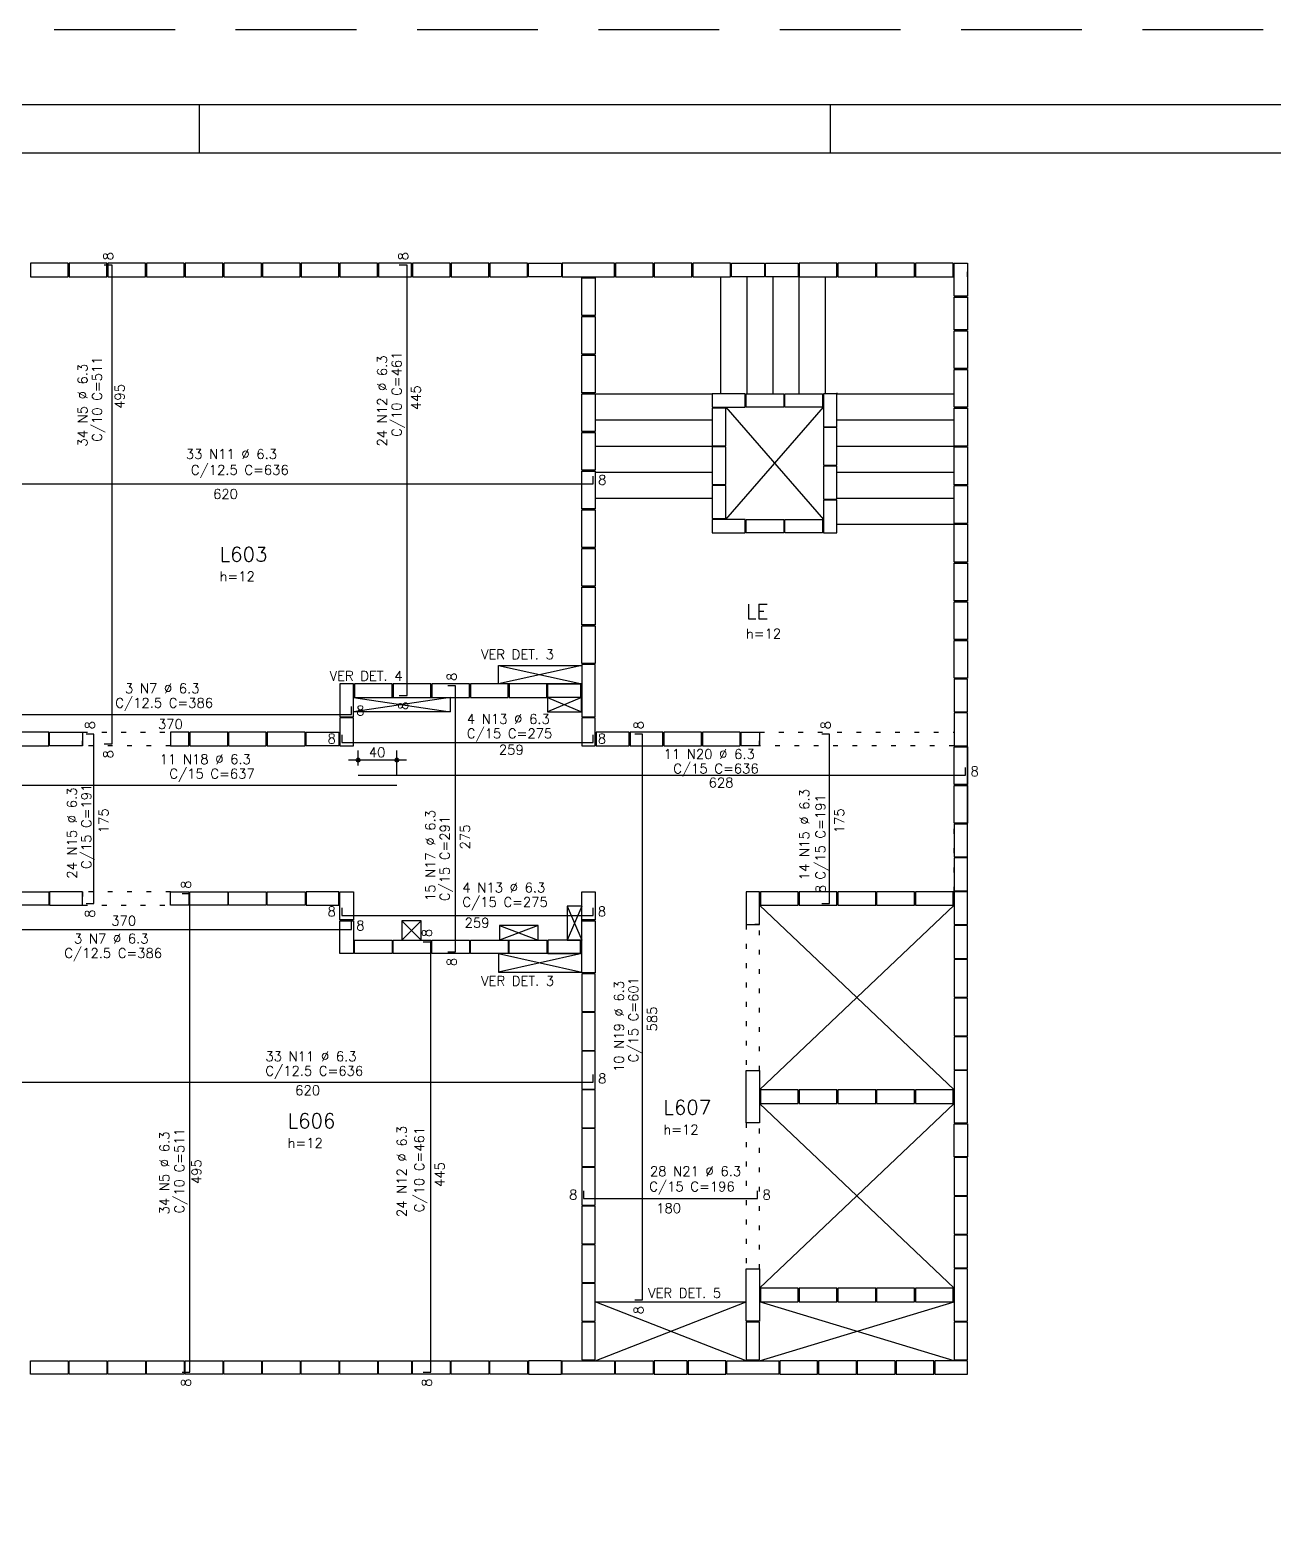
# Model space of a CAD drawing. Extents: x -1.9 to 86, y -1.5 to 61.
# Drawn here: x 30.54 to 56.25, y 30.08 to 60.95 of the extents above; entities that cross this region are included whole.
import ezdxf

# ---------------------------------------------------------------- set-up
doc = ezdxf.new("R2010")
doc.units = 0
doc.header["$MEASUREMENT"] = 0
doc.linetypes.add('ESTILO_TQS_0002', pattern=[0.4, 0.1, -0.3])
doc.linetypes.add('HIDDEN', pattern=[0.375, 0.25, -0.125])
doc.layers.get('0').update_dxf_attribs({"linetype": 'CONTINUOUS'})
doc.layers.get('Defpoints').update_dxf_attribs({"linetype": 'CONTINUOUS'})
for name, color, linetype in [('ARQ_FOLHA', 7, 'CONTINUOUS'), ('PENA_01', 1, 'CONTINUOUS'), ('PENA_02', 2, 'CONTINUOUS'), ('PENA_03', 3, 'CONTINUOUS'), ('PENA_05', 5, 'CONTINUOUS')]:
    doc.layers.add(name, color=color, linetype=linetype)
doc.styles.get("Standard").update_dxf_attribs({"font": 'ROMANS.SHX'})

# ---------------------------------------------------------------- blocks, each defined once
blk = doc.blocks.new('FOLHA A1 - 841 X 594')
at = {"layer": 'ARQ_FOLHA', "color": 1}
for p, q in [((-500.5, 584), (-500.5, 594)), ((-370, 584), (-370, 594))]:
    blk.add_line(p, q, dxfattribs=at)
for points in [[(-841, 0), (0, 0), (0, 594), (-841, 594)], [(-816, 10), (-10, 10), (-10, 584), (-816, 584)]]:
    blk.add_lwpolyline(points, close=True, dxfattribs=at)
at = {"layer": 'Defpoints', "color": 8, "linetype": 'HIDDEN', "ltscale": 100}
blk.add_lwpolyline([(-860.5, 609.5), (-860.5, -15.5), (19.5, -15.5), (19.5, 609.5)], close=True, dxfattribs=at)
blk = doc.blocks.new('*U24')
blk.add_blockref('FOLHA A1 - 841 X 594', (0, 0))

msp = doc.modelspace()

# ---------------------------------------------------------------- linework, layer by layer
at = {"layer": 'PENA_01', "linetype": 'Continuous'}
for p, q in [((47.234, 53.442), (47.234, 53.422)), ((41.955, 47.802), (40.234, 47.422)), ((40.234, 47.802), (41.955, 47.422)), ((39.234, 47.142), (37.234, 46.842)), ((37.234, 47.142), (39.234, 46.842)), ((41.954, 47.142), (41.249, 46.842)), ((41.249, 47.142), (41.954, 46.842)), ((37.333, 45.733), (37.333, 46.046)), ((38.133, 45.526), (38.133, 46.046)), ((38.333, 45.846), (37.133, 45.846)), ((41.955, 41.842), (40.234, 41.462)), ((40.234, 41.842), (41.955, 41.462))]:
    msp.add_line(p, q, dxfattribs=at)
for points in [[(30.555, 55.842), (31.334, 55.842), (31.334, 56.122), (30.555, 56.122), (30.555, 55.842)], [(31.355, 55.842), (32.135, 55.842), (32.135, 56.122), (31.355, 56.122), (31.355, 55.842)], [(32.154, 55.842), (32.934, 55.842), (32.934, 56.122), (32.154, 56.122), (32.154, 55.842)], [(32.955, 55.842), (33.734, 55.842), (33.734, 56.122), (32.955, 56.122), (32.955, 55.842)], [(33.755, 55.842), (34.535, 55.842), (34.535, 56.122), (33.755, 56.122), (33.755, 55.842)], [(34.554, 55.842), (35.334, 55.842), (35.334, 56.122), (34.554, 56.122), (34.554, 55.842)], [(35.355, 55.842), (36.135, 55.842), (36.135, 56.122), (35.355, 56.122), (35.355, 55.842)], [(36.154, 55.842), (36.934, 55.842), (36.934, 56.122), (36.154, 56.122), (36.154, 55.842)], [(36.955, 55.842), (37.734, 55.842), (37.734, 56.122), (36.955, 56.122), (36.955, 55.842)], [(37.755, 55.842), (38.434, 55.842), (38.434, 56.122), (37.755, 56.122), (37.755, 55.842)], [(38.455, 55.842), (39.234, 55.842), (39.234, 56.122), (38.455, 56.122), (38.455, 55.842)], [(39.255, 55.842), (40.035, 55.842), (40.035, 56.122), (39.255, 56.122), (39.255, 55.842)], [(40.054, 55.842), (40.834, 55.842), (40.834, 56.122), (40.054, 56.122), (40.054, 55.842)], [(41.535, 55.842), (40.855, 55.842), (40.855, 56.122), (41.535, 56.122), (41.535, 55.842)], [(42.635, 56.122), (41.554, 56.122), (41.554, 55.842), (42.635, 55.842), (42.635, 56.122)], [(42.654, 55.842), (43.434, 55.842), (43.434, 56.122), (42.654, 56.122), (42.654, 55.842)], [(43.455, 55.842), (44.234, 55.842), (44.234, 56.122), (43.455, 56.122), (43.455, 55.842)], [(44.255, 55.842), (45.035, 55.842), (45.035, 56.122), (44.255, 56.122), (44.255, 55.842)], [(45.734, 55.842), (45.054, 55.842), (45.054, 56.122), (45.734, 56.122), (45.734, 55.842)], [(46.434, 55.842), (45.755, 55.842), (45.755, 56.122), (46.434, 56.122), (46.434, 55.842)], [(46.455, 55.842), (47.234, 55.842), (47.234, 56.122), (46.455, 56.122), (46.455, 55.842)], [(47.255, 55.842), (48.035, 55.842), (48.035, 56.122), (47.255, 56.122), (47.255, 55.842)], [(48.054, 55.842), (48.834, 55.842), (48.834, 56.122), (48.054, 56.122), (48.054, 55.842)], [(48.855, 55.842), (49.635, 55.842), (49.635, 56.122), (48.855, 56.122), (48.855, 55.842)], [(49.934, 56.122), (49.934, 55.442), (49.654, 55.442), (49.654, 56.122), (49.934, 56.122)], [(41.955, 55.042), (41.955, 55.822), (42.234, 55.822), (42.234, 55.042), (41.955, 55.042)], [(44.834, 53.422), (44.834, 55.842)], [(45.374, 53.422), (45.374, 55.842)], [(45.914, 53.422), (45.914, 55.842)], [(46.455, 53.422), (46.455, 55.842)], [(46.995, 53.422), (46.995, 55.842)], [(49.934, 55.422), (49.934, 54.742), (49.654, 54.742), (49.654, 55.422), (49.934, 55.422)], [(41.955, 54.242), (41.955, 55.022), (42.234, 55.022), (42.234, 54.242), (41.955, 54.242)], [(49.654, 53.942), (49.654, 54.722), (49.934, 54.722), (49.934, 53.942), (49.654, 53.942)], [(41.955, 53.442), (41.955, 54.222), (42.234, 54.222), (42.234, 53.442), (41.955, 53.442)], [(49.654, 53.142), (49.654, 53.922), (49.934, 53.922), (49.934, 53.142), (49.654, 53.142)], [(41.955, 52.642), (41.955, 53.422), (42.234, 53.422), (42.234, 52.642), (41.955, 52.642)], [(42.234, 53.422), (44.654, 53.422)], [(44.654, 53.142), (45.334, 53.142), (45.334, 53.422), (44.654, 53.422), (44.654, 53.142)], [(45.355, 53.422), (46.135, 53.422), (46.135, 53.142), (45.355, 53.142), (45.355, 53.422)], [(46.154, 53.422), (46.934, 53.422), (46.934, 53.142), (46.154, 53.142), (46.154, 53.422)], [(46.955, 53.422), (46.955, 52.742), (47.234, 52.742), (47.234, 53.422), (46.955, 53.422)], [(47.234, 53.422), (49.654, 53.422)], [(44.934, 52.343), (44.934, 53.123), (44.654, 53.123), (44.654, 52.343), (44.934, 52.343)], [(44.934, 53.142), (46.955, 50.823)], [(44.934, 50.823), (46.955, 53.142)], [(49.654, 52.342), (49.654, 53.122), (49.934, 53.122), (49.934, 52.342), (49.654, 52.342)], [(42.234, 52.882), (44.654, 52.882)], [(47.234, 52.882), (49.654, 52.882)], [(41.955, 51.842), (41.955, 52.622), (42.234, 52.622), (42.234, 51.842), (41.955, 51.842)], [(47.234, 51.943), (47.234, 52.723), (46.955, 52.723), (46.955, 51.943), (47.234, 51.943)], [(42.234, 52.342), (44.654, 52.342)], [(44.934, 51.543), (44.934, 52.323), (44.654, 52.323), (44.654, 51.543), (44.934, 51.543)], [(47.234, 52.342), (49.654, 52.342)], [(49.654, 51.542), (49.654, 52.322), (49.934, 52.322), (49.934, 51.542), (49.654, 51.542)], [(47.234, 51.243), (47.234, 51.923), (46.955, 51.923), (46.955, 51.243), (47.234, 51.243)], [(41.955, 51.042), (41.955, 51.822), (42.234, 51.822), (42.234, 51.042), (41.955, 51.042)], [(42.234, 51.802), (44.654, 51.802)], [(47.234, 51.802), (49.654, 51.802)], [(42.234, 51.262), (44.654, 51.262)], [(44.654, 51.523), (44.654, 50.843), (44.934, 50.843), (44.934, 51.523), (44.654, 51.523)], [(47.234, 51.262), (49.654, 51.262)], [(49.654, 50.742), (49.654, 51.522), (49.934, 51.522), (49.934, 50.742), (49.654, 50.742)], [(41.955, 50.242), (41.955, 51.022), (42.234, 51.022), (42.234, 50.242), (41.955, 50.242)], [(47.234, 50.543), (47.234, 51.223), (46.955, 51.223), (46.955, 50.543), (47.234, 50.543)], [(44.654, 50.543), (45.334, 50.543), (45.334, 50.823), (44.654, 50.823), (44.654, 50.543)], [(45.355, 50.823), (46.135, 50.823), (46.135, 50.543), (45.355, 50.543), (45.355, 50.823)], [(46.154, 50.823), (46.934, 50.823), (46.934, 50.543), (46.154, 50.543), (46.154, 50.823)], [(47.234, 50.722), (49.654, 50.722)], [(49.654, 49.942), (49.654, 50.722), (49.934, 50.722), (49.934, 49.942), (49.654, 49.942)], [(41.955, 49.442), (41.955, 50.222), (42.234, 50.222), (42.234, 49.442), (41.955, 49.442)], [(49.654, 49.142), (49.654, 49.922), (49.934, 49.922), (49.934, 49.142), (49.654, 49.142)], [(41.955, 48.642), (41.955, 49.422), (42.234, 49.422), (42.234, 48.642), (41.955, 48.642)], [(49.654, 48.342), (49.654, 49.122), (49.934, 49.122), (49.934, 48.342), (49.654, 48.342)], [(41.955, 47.842), (41.955, 48.622), (42.234, 48.622), (42.234, 47.842), (41.955, 47.842)], [(49.654, 47.542), (49.654, 48.322), (49.934, 48.322), (49.934, 47.542), (49.654, 47.542)], [(40.234, 47.422), (40.234, 47.802), (41.955, 47.802), (41.955, 47.422), (40.234, 47.422)], [(41.955, 47.822), (41.955, 46.742), (42.234, 46.742), (42.234, 47.822), (41.955, 47.822)], [(36.955, 47.422), (36.955, 46.742), (37.234, 46.742), (37.234, 47.422), (36.955, 47.422)], [(38.035, 47.422), (37.255, 47.422), (37.255, 47.142), (38.035, 47.142), (38.035, 47.422)], [(38.834, 47.422), (38.054, 47.422), (38.054, 47.142), (38.834, 47.142), (38.834, 47.422)], [(39.635, 47.422), (38.854, 47.422), (38.854, 47.142), (39.635, 47.142), (39.635, 47.422)], [(40.434, 47.422), (39.654, 47.422), (39.654, 47.142), (40.434, 47.142), (40.434, 47.422)], [(41.234, 47.422), (40.455, 47.422), (40.455, 47.142), (41.234, 47.142), (41.234, 47.422)], [(41.255, 47.422), (41.934, 47.422), (41.934, 47.142), (41.255, 47.142), (41.255, 47.422)], [(49.934, 46.842), (49.934, 47.522), (49.654, 47.522), (49.654, 46.842), (49.934, 46.842)], [(37.234, 47.142), (39.234, 47.142), (39.234, 46.842), (37.234, 46.842), (37.234, 47.142)], [(41.249, 47.142), (41.249, 46.842), (41.954, 46.842), (41.954, 47.142), (41.249, 47.142)], [(36.955, 46.722), (36.955, 46.142), (37.234, 46.142), (37.234, 46.722), (36.955, 46.722)], [(41.955, 46.722), (41.955, 46.142), (42.234, 46.142), (42.234, 46.722), (41.955, 46.722)], [(49.934, 46.142), (49.934, 46.822), (49.654, 46.822), (49.654, 46.142), (49.934, 46.142)], [(30.934, 46.422), (30.154, 46.422), (30.154, 46.142), (30.934, 46.142), (30.934, 46.422)], [(30.954, 46.422), (31.634, 46.422), (31.634, 46.142), (30.954, 46.142), (30.954, 46.422)], [(33.455, 46.142), (33.834, 46.142), (33.834, 46.422), (33.455, 46.422), (33.455, 46.142)], [(34.635, 46.422), (33.855, 46.422), (33.855, 46.142), (34.635, 46.142), (34.635, 46.422)], [(35.434, 46.422), (34.654, 46.422), (34.654, 46.142), (35.434, 46.142), (35.434, 46.422)], [(36.234, 46.422), (35.455, 46.422), (35.455, 46.142), (36.234, 46.142), (36.234, 46.422)], [(36.255, 46.422), (36.934, 46.422), (36.934, 46.142), (36.255, 46.142), (36.255, 46.422)], [(42.934, 46.422), (42.255, 46.422), (42.255, 46.142), (42.934, 46.142), (42.934, 46.422)], [(43.635, 46.422), (42.955, 46.422), (42.955, 46.142), (43.635, 46.142), (43.635, 46.422)], [(44.434, 46.422), (43.654, 46.422), (43.654, 46.142), (44.434, 46.142), (44.434, 46.422)], [(45.234, 46.422), (44.455, 46.422), (44.455, 46.142), (45.234, 46.142), (45.234, 46.422)], [(45.255, 46.422), (45.635, 46.422), (45.635, 46.142), (45.255, 46.142), (45.255, 46.422)], [(49.654, 45.342), (49.654, 46.122), (49.934, 46.122), (49.934, 45.342), (49.654, 45.342)], [(49.654, 44.542), (49.654, 45.322), (49.934, 45.322), (49.934, 44.542), (49.654, 44.542)], [(49.654, 44.522), (49.654, 43.842), (49.934, 43.842), (49.934, 44.522), (49.654, 44.522)], [(49.654, 43.822), (49.654, 43.142), (49.934, 43.142), (49.934, 43.822), (49.654, 43.822)], [(30.934, 42.842), (30.154, 42.842), (30.154, 43.122), (30.934, 43.122), (30.934, 42.842)], [(30.954, 42.842), (31.634, 42.842), (31.634, 43.122), (30.954, 43.122), (30.954, 42.842)], [(33.455, 43.122), (33.834, 43.122), (33.834, 42.842), (33.455, 42.842), (33.455, 43.122)], [(34.635, 42.842), (33.855, 42.842), (33.855, 43.122), (34.635, 43.122), (34.635, 42.842)], [(35.434, 42.842), (34.654, 42.842), (34.654, 43.122), (35.434, 43.122), (35.434, 42.842)], [(36.234, 42.842), (35.455, 42.842), (35.455, 43.122), (36.234, 43.122), (36.234, 42.842)], [(36.255, 42.842), (36.934, 42.842), (36.934, 43.122), (36.255, 43.122), (36.255, 42.842)], [(36.955, 42.542), (36.955, 43.122), (37.234, 43.122), (37.234, 42.542), (36.955, 42.542)], [(41.955, 42.542), (41.955, 43.122), (42.234, 43.122), (42.234, 42.542), (41.955, 42.542)], [(45.355, 43.122), (45.355, 42.442), (45.635, 42.442), (45.635, 43.122), (45.355, 43.122)], [(46.434, 43.122), (45.654, 43.122), (45.654, 42.842), (46.434, 42.842), (46.434, 43.122)], [(47.234, 43.122), (46.455, 43.122), (46.455, 42.842), (47.234, 42.842), (47.234, 43.122)], [(48.035, 43.122), (47.255, 43.122), (47.255, 42.842), (48.035, 42.842), (48.035, 43.122)], [(48.834, 43.122), (48.054, 43.122), (48.054, 42.842), (48.834, 42.842), (48.834, 43.122)], [(49.635, 43.122), (48.855, 43.122), (48.855, 42.842), (49.635, 42.842), (49.635, 43.122)], [(49.654, 43.122), (49.654, 42.442), (49.934, 42.442), (49.934, 43.122), (49.654, 43.122)], [(41.955, 42.822), (41.654, 42.122)], [(41.654, 42.822), (41.955, 42.122)], [(41.654, 42.822), (41.654, 42.122), (41.955, 42.122), (41.955, 42.822), (41.654, 42.822)], [(49.654, 39.022), (45.635, 42.842)], [(45.635, 39.022), (49.654, 42.842)], [(36.955, 41.842), (36.955, 42.522), (37.234, 42.522), (37.234, 41.842), (36.955, 41.842)], [(38.634, 42.522), (38.234, 42.122)], [(38.234, 42.522), (38.634, 42.122)], [(38.234, 42.522), (38.234, 42.122), (38.634, 42.122), (38.634, 42.522), (38.234, 42.522)], [(41.054, 42.422), (40.254, 42.122)], [(40.254, 42.422), (41.054, 42.122)], [(40.254, 42.422), (40.254, 42.122), (41.054, 42.122), (41.054, 42.422), (40.254, 42.422)], [(41.955, 41.442), (41.955, 42.522), (42.234, 42.522), (42.234, 41.442), (41.955, 41.442)], [(49.654, 42.422), (49.654, 41.742), (49.934, 41.742), (49.934, 42.422), (49.654, 42.422)], [(38.035, 41.842), (37.255, 41.842), (37.255, 42.122), (38.035, 42.122), (38.035, 41.842)], [(38.834, 41.842), (38.054, 41.842), (38.054, 42.122), (38.834, 42.122), (38.834, 41.842)], [(39.635, 41.842), (38.854, 41.842), (38.854, 42.122), (39.635, 42.122), (39.635, 41.842)], [(40.434, 41.842), (39.654, 41.842), (39.654, 42.122), (40.434, 42.122), (40.434, 41.842)], [(41.234, 41.842), (40.455, 41.842), (40.455, 42.122), (41.234, 42.122), (41.234, 41.842)], [(41.255, 41.842), (41.934, 41.842), (41.934, 42.122), (41.255, 42.122), (41.255, 41.842)], [(40.234, 41.842), (40.234, 41.462), (41.955, 41.462), (41.955, 41.842), (40.234, 41.842)], [(49.654, 41.722), (49.654, 40.942), (49.934, 40.942), (49.934, 41.722), (49.654, 41.722)], [(41.955, 41.422), (41.955, 40.642), (42.234, 40.642), (42.234, 41.422), (41.955, 41.422)], [(49.654, 40.922), (49.654, 40.142), (49.934, 40.142), (49.934, 40.922), (49.654, 40.922)], [(41.955, 40.622), (41.955, 39.842), (42.234, 39.842), (42.234, 40.622), (41.955, 40.622)], [(41.955, 39.822), (41.955, 39.042), (42.234, 39.042), (42.234, 39.822), (41.955, 39.822)], [(49.654, 40.122), (49.654, 39.442), (49.934, 39.442), (49.934, 40.122), (49.654, 40.122)], [(45.635, 39.422), (45.635, 38.342), (45.355, 38.342), (45.355, 39.422), (45.635, 39.422)], [(49.654, 39.422), (49.654, 38.342), (49.934, 38.342), (49.934, 39.422), (49.654, 39.422)], [(41.955, 39.022), (41.955, 38.242), (42.234, 38.242), (42.234, 39.022), (41.955, 39.022)], [(46.434, 39.022), (45.654, 39.022), (45.654, 38.742), (46.434, 38.742), (46.434, 39.022)], [(47.234, 39.022), (46.455, 39.022), (46.455, 38.742), (47.234, 38.742), (47.234, 39.022)], [(48.035, 39.022), (47.255, 39.022), (47.255, 38.742), (48.035, 38.742), (48.035, 39.022)], [(48.834, 39.022), (48.054, 39.022), (48.054, 38.742), (48.834, 38.742), (48.834, 39.022)], [(49.635, 39.022), (48.855, 39.022), (48.855, 38.742), (49.635, 38.742), (49.635, 39.022)], [(49.654, 34.922), (45.635, 38.742)], [(45.635, 34.922), (49.654, 38.742)], [(49.654, 37.642), (49.654, 38.322), (49.934, 38.322), (49.934, 37.642), (49.654, 37.642)], [(41.955, 38.222), (41.955, 37.442), (42.234, 37.442), (42.234, 38.222), (41.955, 38.222)], [(41.955, 37.422), (41.955, 36.642), (42.234, 36.642), (42.234, 37.422), (41.955, 37.422)], [(49.654, 37.622), (49.654, 36.842), (49.934, 36.842), (49.934, 37.622), (49.654, 37.622)], [(49.654, 36.822), (49.654, 36.042), (49.934, 36.042), (49.934, 36.822), (49.654, 36.822)], [(41.955, 36.622), (41.955, 35.842), (42.234, 35.842), (42.234, 36.622), (41.955, 36.622)], [(41.955, 35.822), (41.955, 35.042), (42.234, 35.042), (42.234, 35.822), (41.955, 35.822)], [(49.654, 36.022), (49.654, 35.342), (49.934, 35.342), (49.934, 36.022), (49.654, 36.022)], [(45.635, 35.322), (45.635, 34.242), (45.355, 34.242), (45.355, 35.322), (45.635, 35.322)], [(49.654, 35.322), (49.654, 34.242), (49.934, 34.242), (49.934, 35.322), (49.654, 35.322)], [(41.955, 35.022), (41.955, 34.242), (42.234, 34.242), (42.234, 35.022), (41.955, 35.022)], [(46.434, 34.922), (45.654, 34.922), (45.654, 34.642), (46.434, 34.642), (46.434, 34.922)], [(47.234, 34.922), (46.455, 34.922), (46.455, 34.642), (47.234, 34.642), (47.234, 34.922)], [(48.035, 34.922), (47.255, 34.922), (47.255, 34.642), (48.035, 34.642), (48.035, 34.922)], [(48.834, 34.922), (48.054, 34.922), (48.054, 34.642), (48.834, 34.642), (48.834, 34.922)], [(49.635, 34.922), (48.855, 34.922), (48.855, 34.642), (49.635, 34.642), (49.635, 34.922)], [(45.355, 33.422), (42.234, 34.642)], [(42.234, 33.422), (45.355, 34.642)], [(49.654, 33.422), (45.635, 34.642)], [(45.635, 33.422), (49.654, 34.642)], [(41.955, 34.222), (41.955, 33.442), (42.234, 33.442), (42.234, 34.222), (41.955, 34.222)], [(45.355, 34.222), (45.355, 33.442), (45.635, 33.442), (45.635, 34.222), (45.355, 34.222)], [(49.654, 34.222), (49.654, 33.442), (49.934, 33.442), (49.934, 34.222), (49.654, 34.222)], [(30.555, 33.422), (31.334, 33.422), (31.334, 33.142), (30.555, 33.142), (30.555, 33.422)], [(31.355, 33.422), (32.135, 33.422), (32.135, 33.142), (31.355, 33.142), (31.355, 33.422)], [(32.154, 33.422), (32.934, 33.422), (32.934, 33.142), (32.154, 33.142), (32.154, 33.422)], [(32.955, 33.422), (33.734, 33.422), (33.734, 33.142), (32.955, 33.142), (32.955, 33.422)], [(33.755, 33.422), (34.535, 33.422), (34.535, 33.142), (33.755, 33.142), (33.755, 33.422)], [(34.554, 33.422), (35.334, 33.422), (35.334, 33.142), (34.554, 33.142), (34.554, 33.422)], [(35.355, 33.422), (36.135, 33.422), (36.135, 33.142), (35.355, 33.142), (35.355, 33.422)], [(36.154, 33.422), (36.934, 33.422), (36.934, 33.142), (36.154, 33.142), (36.154, 33.422)], [(36.955, 33.422), (37.734, 33.422), (37.734, 33.142), (36.955, 33.142), (36.955, 33.422)], [(37.755, 33.422), (38.434, 33.422), (38.434, 33.142), (37.755, 33.142), (37.755, 33.422)], [(38.455, 33.422), (39.234, 33.422), (39.234, 33.142), (38.455, 33.142), (38.455, 33.422)], [(39.255, 33.422), (40.035, 33.422), (40.035, 33.142), (39.255, 33.142), (39.255, 33.422)], [(40.054, 33.422), (40.834, 33.422), (40.834, 33.142), (40.054, 33.142), (40.054, 33.422)], [(41.535, 33.422), (40.855, 33.422), (40.855, 33.142), (41.535, 33.142), (41.535, 33.422)], [(42.635, 33.142), (41.554, 33.142), (41.554, 33.422), (42.635, 33.422), (42.635, 33.142)], [(42.654, 33.422), (43.434, 33.422), (43.434, 33.142), (42.654, 33.142), (42.654, 33.422)], [(44.135, 33.422), (43.455, 33.422), (43.455, 33.142), (44.135, 33.142), (44.135, 33.422)], [(44.934, 33.422), (44.154, 33.422), (44.154, 33.142), (44.934, 33.142), (44.934, 33.422)], [(46.035, 33.142), (44.955, 33.142), (44.955, 33.422), (46.035, 33.422), (46.035, 33.142)], [(46.834, 33.422), (46.054, 33.422), (46.054, 33.142), (46.834, 33.142), (46.834, 33.422)], [(47.635, 33.422), (46.855, 33.422), (46.855, 33.142), (47.635, 33.142), (47.635, 33.422)], [(48.434, 33.422), (47.654, 33.422), (47.654, 33.142), (48.434, 33.142), (48.434, 33.422)], [(49.234, 33.422), (48.455, 33.422), (48.455, 33.142), (49.234, 33.142), (49.234, 33.422)], [(49.934, 33.422), (49.255, 33.422), (49.255, 33.142), (49.934, 33.142), (49.934, 33.422)]]:
    msp.add_lwpolyline(points, dxfattribs=at)
at = {"layer": 'PENA_02', "linetype": 'Continuous'}
for centre, radius in [((37.333, 45.846), 0.04), ((37.333, 45.846), 0.02), ((38.133, 45.846), 0.04), ((38.133, 45.846), 0.02)]:
    msp.add_circle(centre, radius, dxfattribs=at)
at = {"layer": 'PENA_03', "linetype": 'ESTILO_TQS_0002'}
for p, q in [((49.934, 55.842), (49.934, 56.122)), ((49.934, 33.142), (49.934, 33.422))]:
    msp.add_line(p, q, dxfattribs=at)
at = {"layer": 'PENA_03', "linetype": 'Continuous'}
for p, q in [((37.333, 45.533), (37.333, 45.533)), ((38.133, 45.326), (38.133, 45.326))]:
    msp.add_line(p, q, dxfattribs=at)
at = {"layer": 'PENA_03', "linetype": 'ESTILO_TQS_0002'}
for points in [[(31.634, 46.422), (33.455, 46.422), (33.455, 46.142), (31.634, 46.142), (31.634, 46.422)], [(45.635, 46.422), (49.654, 46.422), (49.654, 46.142), (45.635, 46.142), (45.635, 46.422)], [(49.654, 43.122), (49.654, 46.142)], [(31.634, 42.842), (33.455, 42.842), (33.455, 43.122), (31.634, 43.122), (31.634, 42.842)], [(45.355, 39.422), (45.635, 39.422), (45.635, 42.442), (45.355, 42.442), (45.355, 39.422)], [(45.355, 35.322), (45.635, 35.322), (45.635, 38.342), (45.355, 38.342), (45.355, 35.322)]]:
    msp.add_lwpolyline(points, dxfattribs=at)
at = {"layer": 'PENA_03', "linetype": 'Continuous'}
for points in [[(49.934, 43.122), (49.934, 46.142)], [(42.234, 34.642), (45.355, 34.642)]]:
    msp.add_lwpolyline(points, dxfattribs=at)
at = {"layer": 'PENA_05', "linetype": 'Continuous'}
for p, q in [((32.245, 56.082), (32.084, 56.082)), ((32.245, 46.182), (32.245, 56.082)), ((38.344, 56.082), (38.184, 56.082)), ((38.344, 47.182), (38.344, 56.082)), ((29.794, 51.56), (42.194, 51.56)), ((42.194, 51.56), (42.194, 51.72)), ((39.348, 47.382), (39.188, 47.382)), ((39.348, 41.882), (39.348, 47.382)), ((37.194, 46.791), (37.194, 46.951)), ((38.184, 47.182), (38.344, 47.182)), ((29.794, 46.791), (37.194, 46.791)), ((31.868, 46.382), (31.708, 46.382)), ((31.868, 42.882), (31.868, 46.382)), ((36.995, 46.366), (36.995, 46.206)), ((42.194, 46.206), (42.194, 46.366)), ((43.211, 46.382), (43.051, 46.382)), ((43.211, 34.682), (43.211, 46.382)), ((47.081, 46.382), (46.921, 46.382)), ((47.081, 42.882), (47.081, 46.382)), ((32.084, 46.182), (32.245, 46.182)), ((36.995, 46.206), (42.194, 46.206)), ((49.895, 45.533), (49.895, 45.693)), ((37.333, 45.533), (49.895, 45.533)), ((25.395, 45.326), (38.133, 45.326)), ((33.855, 43.082), (33.695, 43.082)), ((33.855, 33.182), (33.855, 43.082)), ((31.708, 42.882), (31.868, 42.882)), ((36.995, 42.791), (36.995, 42.631)), ((36.995, 42.631), (42.194, 42.631)), ((42.194, 42.631), (42.194, 42.791)), ((46.921, 42.882), (47.081, 42.882)), ((29.794, 42.344), (37.194, 42.344)), ((37.194, 42.344), (37.194, 42.504)), ((38.834, 42.082), (38.674, 42.082)), ((38.834, 33.182), (38.834, 42.082)), ((39.188, 41.882), (39.348, 41.882)), ((42.194, 39.181), (42.194, 39.341)), ((29.794, 39.181), (42.194, 39.181)), ((41.995, 36.936), (41.995, 36.776)), ((41.995, 36.776), (45.594, 36.776)), ((45.594, 36.776), (45.594, 36.936)), ((43.051, 34.682), (43.211, 34.682)), ((33.695, 33.182), (33.855, 33.182)), ((38.674, 33.182), (38.834, 33.182))]:
    msp.add_line(p, q, dxfattribs=at)

# ---------------------------------------------------------------- block references
at = {"xscale": 0.09999999999999938, "yscale": 0.09999999999999938, "zscale": 0.09999999999999938}
msp.add_blockref('*U24', (84.1, 0), dxfattribs=at)

# ---------------------------------------------------------------- texts
at = {"layer": 'PENA_03', "linetype": 'Continuous'}
for s, p in [('8', (32.264, 56.182)), ('8', (38.364, 56.182)), ('C/10 C=511', (32.035, 52.429)), ('24 N12 %%c 6.3', (37.929, 52.331)), ('C/10 C=461', (38.229, 52.531)), ('34 N5 %%c 6.3', (31.735, 52.329)), ('495', (32.502, 53.11)), ('445', (38.626, 53.082)), ('8', (39.368, 47.482)), ('8', (38.364, 46.882)), ('8', (31.888, 46.482)), ('8', (43.231, 46.482)), ('8', (47.101, 46.482)), ('8', (32.264, 45.882)), ('24 N15 %%c 6.3', (31.513, 43.392)), ('C/15 C=191', (31.813, 43.592)), ('14 N15 %%c 6.3', (46.66, 43.36)), ('175', (32.168, 44.332)), ('15 N17 %%c 6.3', (38.925, 42.927)), ('C/15 C=191', (46.991, 43.373)), ('175', (47.381, 44.332)), ('C/15 C=291', (39.225, 42.927)), ('275', (39.643, 43.999)), ('8', (33.875, 43.182)), ('8', (46.997, 43.093)), ('8', (31.888, 42.582)), ('8', (38.854, 42.182)), ('8', (39.368, 41.582)), ('10 N19 %%c 6.3', (42.826, 39.392)), ('C/15 C=601', (43.126, 39.592)), ('585', (43.511, 40.232)), ('34 N5 %%c 6.3', (33.427, 36.448)), ('C/10 C=511', (33.735, 36.466)), ('24 N12 %%c 6.3', (38.335, 36.393)), ('C/10 C=461', (38.696, 36.493)), ('495', (34.09, 37.073)), ('445', (39.118, 37.014)), ('8', (43.231, 34.382)), ('8', (33.875, 32.882)), ('8', (38.854, 32.882))]:
    msp.add_text(s, height=0.2, rotation=90, dxfattribs=at).set_placement(p)
for s, height, p in [('33 N11 %%c 6.3', 0.2, (33.77, 52.075)), ('C/12.5 C=636', 0.2, (33.875, 51.748)), ('8', 0.2, (42.294, 51.54)), ('620', 0.2, (34.333, 51.25)), ('L603', 0.3, (34.468, 49.952)), ('h=12', 0.2, (34.468, 49.544)), ('LE', 0.3, (45.351, 48.769)), ('h=12', 0.2, (45.351, 48.361)), ('VER DET. 3', 0.2, (39.873, 47.931)), ('VER DET. 4', 0.2, (36.743, 47.487)), ('3 N7 %%c 6.3', 0.2, (32.511, 47.229)), ('C/12.5 C=386', 0.2, (32.311, 46.929)), ('8', 0.2, (37.294, 46.771)), ('370', 0.2, (33.194, 46.491)), ('4 N13 %%c 6.3', 0.2, (39.581, 46.596)), ('8', 0.2, (36.701, 46.189)), ('C/15 C=275', 0.2, (39.581, 46.296)), ('8', 0.2, (42.288, 46.189)), ('40', 0.2, (37.553, 45.906)), ('259', 0.2, (40.243, 45.959)), ('11 N20 %%c 6.3', 0.2, (43.649, 45.87)), ('11 N18 %%c 6.3', 0.2, (33.229, 45.764)), ('C/15 C=637', 0.2, (33.429, 45.464)), ('C/15 C=636', 0.2, (43.849, 45.57)), ('8', 0.2, (49.995, 45.513)), ('628', 0.2, (44.581, 45.281)), ('4 N13 %%c 6.3', 0.2, (39.489, 43.109)), ('C/15 C=275', 0.2, (39.489, 42.809)), ('370', 0.2, (32.228, 42.423)), ('8', 0.2, (36.701, 42.614)), ('8', 0.2, (42.288, 42.614)), ('8', 0.2, (37.294, 42.324)), ('259', 0.2, (39.535, 42.381)), ('C/12.5 C=386', 0.2, (31.257, 41.753)), ('3 N7 %%c 6.3', 0.2, (31.457, 42.053)), ('VER DET. 3', 0.2, (39.876, 41.179)), ('33 N11 %%c 6.3', 0.2, (35.415, 39.618)), ('C/12.5 C=636', 0.2, (35.415, 39.318)), ('8', 0.2, (42.294, 39.161)), ('620', 0.2, (36.031, 38.915)), ('L607', 0.3, (43.644, 38.512)), ('L606', 0.3, (35.874, 38.234)), ('h=12', 0.2, (43.644, 38.104)), ('h=12', 0.2, (35.874, 37.826)), ('28 N21 %%c 6.3', 0.2, (43.367, 37.242)), ('C/15 C=196', 0.2, (43.353, 36.925)), ('8', 0.2, (41.694, 36.756)), ('8', 0.2, (45.694, 36.756)), ('180', 0.2, (43.495, 36.476)), ('VER DET. 5', 0.2, (43.33, 34.723))]:
    msp.add_text(s, height=height, dxfattribs=at).set_placement(p)

doc.saveas('drawing.dxf')
